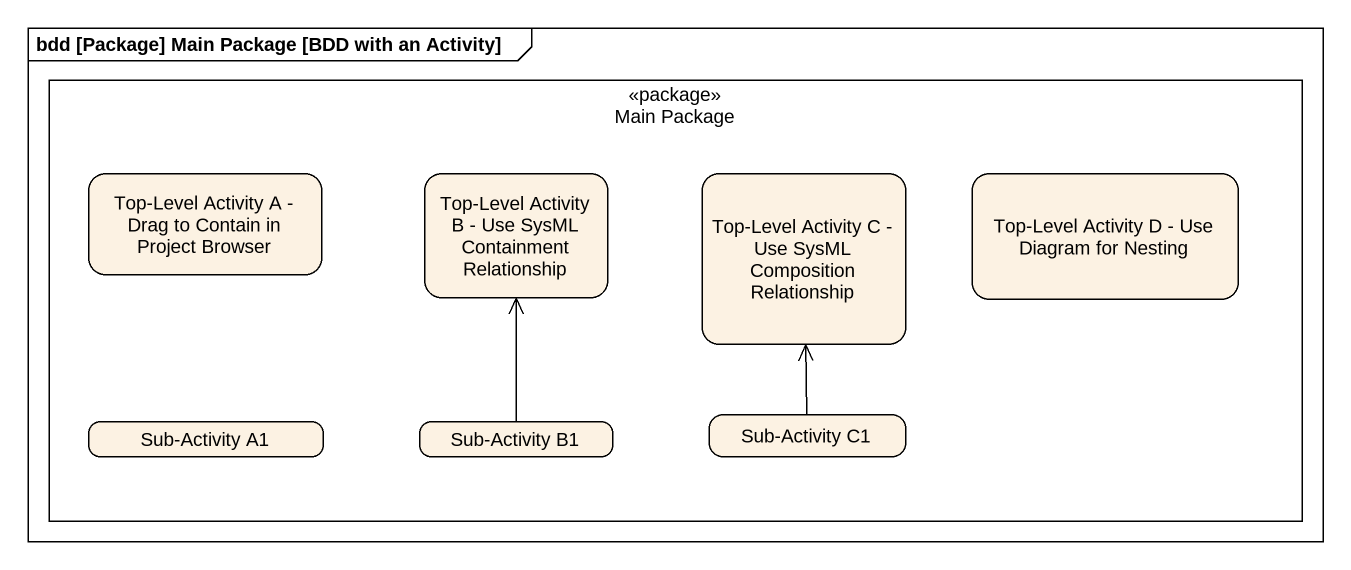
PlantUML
@startuml
mainframe bdd [Package] Main Package [BDD with an Activity]
hide empty description
state "Main Package" as Main_Package <<package>> {
  state "Top-Level Activity A - Drag to Contain in Project Browser" as Top_Level_Activity_A_Drag
  state "Top-Level Activity B - Use SysML Containment Relationship" as Top_Level_Activity_B_Use
  state "Top-Level Activity C - Use SysML Composition Relationship" as Top_Level_Activity_C_Use
  state "Top-Level Activity D - Use Diagram for Nesting" as Top_Level_Activity_D_Use
  state "Sub-Activity A1" as Sub_Activity_A1
  state "Sub-Activity B1" as Sub_Activity_B1
  state "Sub-Activity C1" as Sub_Activity_C1
}
Sub_Activity_B1 -up-> Top_Level_Activity_B_Use
Sub_Activity_C1 -up-> Top_Level_Activity_C_Use
@enduml
